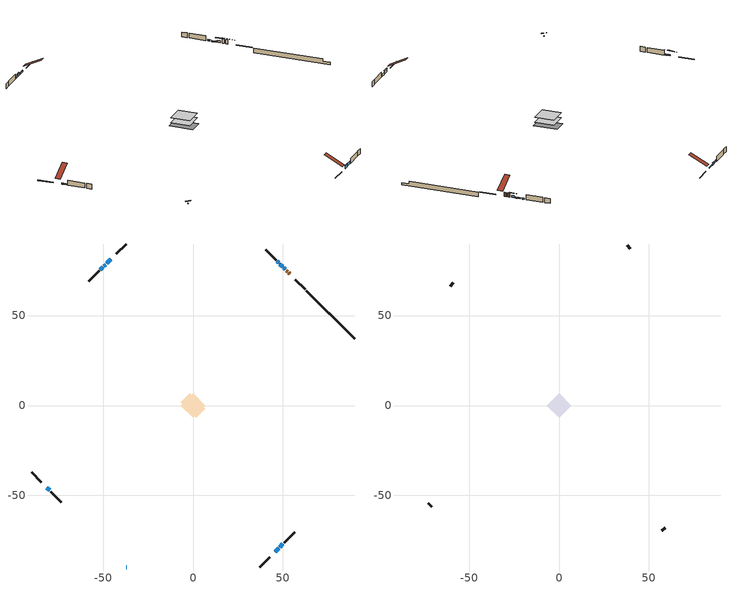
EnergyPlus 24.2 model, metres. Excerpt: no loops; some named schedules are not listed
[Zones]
conditioned space
 floor adiabatic (AdiabaticFloorConstruction): -6.69,0 0,6.69 6.69,0 0,-6.69 z0.76
 floor foundation (Slab1 construction): -6.68,1.7 -1.7,6.68 6.68,-1.7 1.7,-6.68 z-1.58
 wall outside (RimJoist1 construction): 37.2,-89.81 42.68,-84.33 / -89.81,-37.2 -84.33,-42.68 / -37.2,89.81 -42.68,84.33 / 62.43,64.58 56.95,70.06 z0.76:1.06
 wall outside (AdiabaticWallConstruction 1): 53.87,73.14 53.27,73.74 / 52.61,74.4 51.99,75.02 z0.76:2.79
 wall outside (AdiabaticWallConstruction): -37.2,-89.81 -36.92,-89.81 z0.76:1.06; -45.76,81.25 -47.97,79.04 / -81.25,-45.76 -79.78,-47.23 / 49.8,77.21 48.32,78.69 / 47.67,79.34 46.93,80.08 z0.76:1.27; 51.33,75.68 50.45,76.56 / -48.63,78.38 -49.51,77.5 z0.76:1.85; -50.16,76.85 -51.5,75.51 z0.76:1.55; 45.76,-81.25 47.66,-79.35 z0.76:2.06; 48.32,-78.69 50.04,-76.97 z0.76:1.98
 wall outside (Wall1 construction): 50.69,-76.32 56.57,-70.44 / -79.12,-47.89 -73.25,-53.76 / -52.15,74.86 -58.03,68.98 / 46.27,80.74 40.4,86.61 z0.76:3.2
 wall foundation (FoundationWall1 construction): 63.08,63.93,-1.58 63.08,63.93,0.76 87.14,39.87,0.76 87.14,39.87,-0.36 89.81,37.2,-0.36 89.81,37.2,-1.58
 window (WindowConstruction 5): -37.2,-89.81 -36.92,-89.81 z0.76:1.05
 window (WindowConstruction 8): -45.76,81.25 -47.97,79.04 z0.76:1.27
 window (WindowConstruction 9): -81.25,-45.76 -79.78,-47.23 z0.76:1.27
 window (WindowConstruction): 51.33,75.68 50.45,76.56 z0.76:1.85
 window (WindowConstruction 1): -48.63,78.38 -49.51,77.5 z0.76:1.85
 window (WindowConstruction 2): -50.17,76.84 -51.5,75.51 z0.76:1.55
 window (WindowConstruction 3): 45.76,-81.25 47.66,-79.35 z0.76:2.06
 window (WindowConstruction 4): 48.32,-78.69 50.04,-76.97 z0.76:1.98
 window (WindowConstruction 6): 49.8,77.21 48.32,78.69 z0.76:1.27
 window (WindowConstruction 7): 47.67,79.34 46.93,80.08 z0.76:1.27
 door (Door): 53.87,73.14 53.27,73.74 z0.76:2.79
 door (Door 1): 52.61,74.4 51.99,75.02 z0.76:2.79
 ceiling adiabatic (AdiabaticFloorConstruction): 0,-6.69 6.69,0 0,6.69 -6.69,0 z0.76
attic - vented
 floor to conditioned space (Floor1 construction Reversed): -6.68,0 0,6.68 6.68,0 0,-6.68 z3.2
 wall outside (Wall2 construction): 57.22,-69.79 59.11,-67.9 / -72.59,-54.42 -70.7,-56.3 / -58.68,68.33 -60.57,66.44 / 39.74,87.27 37.86,89.15 z0.76:3.2
 roof outside (Roof1 construction): 45.1,-81.91,3.2 38.78,-75.58,7.67 37.02,-77.35,7.67 43.34,-83.67,3.2; -81.91,-45.1,3.2 -75.58,-38.78,7.67 -77.35,-37.02,7.67 -83.67,-43.34,3.2; -45.1,81.91,3.2 -38.78,75.58,7.67 -37.02,77.35,7.67 -43.34,83.67,3.2; 54.52,72.49,3.2 48.2,66.16,7.67 49.97,64.4,7.67 56.29,70.72,3.2
shading: -35.7,-89.81 -38.42,-89.81 -38.42,-90.27 -35.7,-90.27 z2.27; -48.08,78.93 -45.66,81.35 -45.76,81.46 -48.18,79.04 z1.42; -79.67,-47.34 -81.35,-45.66 -81.46,-45.76 -79.78,-47.44 z1.42; 49.59,77.42 52.19,74.82 52.4,75.03 49.8,77.63 z3.07; -49.61,77.4 -48.52,78.49 -48.85,78.81 -49.94,77.72 z2; -51.6,75.41 -50.06,76.95 -50.38,77.28 -51.93,75.73 z1.7; 47.88,-79.13 45.55,-81.46 45.88,-81.79 48.2,-79.46 z2.35; 48.22,78.79 49.9,77.11 50.01,77.21 48.32,78.9 z1.42; 46.82,80.19 47.77,79.24 47.88,79.34 46.93,80.29 z1.42
[Building]
Building 1: Terrain=Suburbs
[Site:Location]
Edmonton Intl AP_AB: Latitude {deg}=53.31; Longitude {deg}=-113.58; Time Zone {hr}=-7; Elevation {m}=723; Keep Site Location Information=Yes
[Site:GroundTemperature:Shallow]
-1.56185, -3.61833, -3.78302, -2.80711, 1.11059, 5.01004, 8.39065, 10.5322, 10.7141, 8.97234, 5.67794, 1.89811
[Site:WaterMainsTemperature]
Calculation Method=Schedule; Temperature Schedule=mains temperature schedule
[Material] Roughness=Rough; Thermal Absorptance=0.9
Name | Thickness {m} | Conductivity {W/m-K} | Density {kg/m3} | Specific Heat {J/kg-K} | Solar Absorptance | Visible Absorptance
asphalt or fiberglass shingles | 0.00635 | 0.162714 | 1121.4 | 1465.45 | 0.4 | 0.4
ceiling loosefill ins | 0.0846667 | 0.0480833 | 16.02 | 1046.75 | 0.7 | 0.7
ceiling stud and cavity | 0.1397 | 0.0868972 | 65.682 | 1177.47 | 0.7 | 0.7
concrete 4.0 in. | 0.1016 | 1.803125 | 2242.8 | 837.4 | 0.7 | 0.7
concrete 8.0 in. | 0.2032 | 1.803125 | 2242.8 | 837.4 | 0.7 | 0.7
door material | 0.04445 | 0.053851 | 512.64 | 1214.23 | 0.7 | 0.7
door material 1 | 0.04445 | 0.188738 | 512.64 | 1214.23 | 0.7 | 0.7
exterior vertical ins | 0.0330451 | 0.029427 | 32.04 | 1214.23 | 0.7 | 0.7
floor covering | 0.0127 | 0.0433444 | 54.468 | 1339.84 | 0.6 | 0.6
floor rigid ins; wall rigid ins 1 | 0.512978 | 0.029427 | 32.04 | 1214.23 | 0.7 | 0.7
floor stud and cavity | 0.1397 | 1.75129 | 37.0049 | 1207.88 | 0.7 | 0.7
furniture material conditioned space 1 | 0.1524 | 0.115458 | 640.8 | 1214.23 | 0.6 | 0.6
gypsum board | 0.0127 | 0.160291 | 801 | 837.4 | 0.6 | 0.6
gypsum board 1 | 0.0127 | 0.160291 | 801 | 837.4 | 0.7 | 0.7
osb sheathing 0.5 in. | 0.0127 | 0.115458 | 512.64 | 1214.23 | 0.7 | 0.7
osb sheathing 0.75 in. | 0.01905 | 0.115458 | 512.64 | 1214.23 | 0.7 | 0.7
osb sheathing 2.0 in. | 0.0508 | 0.115458 | 512.64 | 1214.23 | 0.7 | 0.7
rim joist stud and cavity | 0.0508 | 0.0454632 | 125.044 | 1163.47 | 0.6 | 0.6
wall rigid ins | 0.051816 | 0.029427 | 32.04 | 1214.23 | 0.7 | 0.7
wall stud and cavity | 0.1397 | 0.188903 | 139.0536 | 1170.24 | 0.7 | 0.7
wall stud and cavity 1 | 0.0889 | 6.9971 | 50.32683 | 1063.81 | 0.6 | 0.6
wall stud and cavity 2 | 0.0889 | 0.380278 | 52.3479 | 1209.89 | 0.7 | 0.7
wall stud and cavity 3 | 0.0889 | 0.391764 | 83.0341 | 1211.67 | 0.7 | 0.7
wood siding | 0.0254 | 0.102417 | 544.68 | 1172.36 | 0.4 | 0.4
wood siding 1 | 0.00254 | 0.102417 | 544.68 | 1172.36 | 0.4 | 0.4
wood siding 2; wood siding 3; wood siding 4 | 0.0254 | 0.102417 | 544.68 | 1172.36 | 0.7 | 0.7
[WindowMaterial:SimpleGlazingSystem]
Name | U-Factor {W/m2-K} | Solar Heat Gain Coefficient
WindowMaterial | 2.364887 | 0.56
WindowMaterial 1 | 2.95426 | 0.56
WindowMaterial 2 | 2.963916 | 0.55
WindowMaterial 3 | 1.2696 | 0.52
WindowMaterial 4 | 1.771536 | 0.3
WindowMaterial 5 | 4.09497 | 0.66
WindowMaterial 6 | 4.30847 | 0.65
[Construction]
AdiabaticFloorConstruction: floor stud and cavity, floor rigid ins, osb sheathing 0.75 in., floor covering
AdiabaticWallConstruction: wood siding 3, wall rigid ins 1, wall stud and cavity 2, gypsum board
AdiabaticWallConstruction 1: wood siding 4, wall rigid ins 1, wall stud and cavity 2, gypsum board
Door: door material
Door 1: door material 1
Floor1 construction Reversed: gypsum board, ceiling stud and cavity, ceiling loosefill ins
FoundationWall1 construction: concrete 8.0 in., gypsum board 1
furniture construction conditioned space 1: furniture material conditioned space 1
PartitionWallConstruction: gypsum board, wall stud and cavity 3, gypsum board
RimJoist1 construction: wood siding 2, osb sheathing 2.0 in., rim joist stud and cavity
Roof1 construction: asphalt or fiberglass shingles
Slab1 construction: concrete 4.0 in.
Wall1 construction: wood siding, wall rigid ins, osb sheathing 0.5 in., wall stud and cavity, gypsum board
Wall2 construction: wood siding 1, wall stud and cavity 1
WindowConstruction: WindowMaterial
WindowConstruction 1: WindowMaterial 1
WindowConstruction 2; WindowConstruction 4: WindowMaterial 2
WindowConstruction 3: WindowMaterial 3
WindowConstruction 5: WindowMaterial 4
WindowConstruction 6; WindowConstruction 9: WindowMaterial 5
WindowConstruction 7; WindowConstruction 8: WindowMaterial 6
[Zone] Multiplier=1; Part of Total Floor Area=Yes
Name | Volume {m3}
attic - vented | 62.9726
conditioned space | 458.5
[Space]
Name | Zone | Volume {m3}
attic - vented 1 | attic - vented | 62.9726
conditioned space 1 | conditioned space | 458.5
[ZoneInfiltration:EffectiveLeakageArea]
infil attic - vented 1: Zone or Space=attic - vented 1; Schedule=Always On Discrete; Effective Air Leakage Area {cm2}=3108.52; Stack Coefficient=0.00048042; Wind Coefficient=1.48092e-05
[ZoneMixing]
whole house fan mix: Zone or Space=attic - vented; Schedule=Always On Continuous; Design Flow Rate Calculation Method=Flow/Zone; Design Flow Rate {m3/s}=0; Source Zone or Space=conditioned space
[SurfaceProperty:ExposedFoundationPerimeter]
Slab1: Exposed Perimeter Calculation Method=TotalExposedPerimeter; Total Exposed Perimeter {m}=37.796
[InternalMass] Zone or ZoneList=conditioned space; Space or SpaceList=conditioned space 1
Name | Construction | Surface Area {m2}
furniture mass conditioned space 1 | furniture construction conditioned space 1 | 69.1679
partition wall mass | PartitionWallConstruction | 172.92
[Lights]
interior lighting: Zone or ZoneList or Space or SpaceList=conditioned space 1; Schedule=interior lighting schedule; Design Level Calculation Method=LightingLevel; Lighting Level {W}=343.2; Return Air Fraction=0; Fraction Radiant=0.6; Fraction Visible=0.2; Fraction Replaceable=1
[People]
occupants: Zone or ZoneList or Space or SpaceList=conditioned space 1; Number of People Schedule=occupants schedule; Number of People Calculation Method=People; Number of People=3; Fraction Radiant=0.314171; Sensible Heat Fraction=0.56303; Activity Level Schedule=occupants activity schedule; Carbon Dioxide Generation Rate {m3/s-W}=0; Enable ASHRAE 55 Comfort Warnings=No; Mean Radiant Temperature Calculation Type=EnclosureAveraged
[ElectricEquipment] Zone or ZoneList or Space or SpaceList=conditioned space 1; Design Level Calculation Method=EquipmentLevel
Name | Schedule | Design Level {W} | Fraction Latent | Fraction Radiant | Fraction Lost
clothes dryer | clothes dryer schedule | 140.772 | 0.015 | 0.081 | 0.85
clothes washer | clothes washer schedule | 32.1985 | 0.03 | 0.162 | 0.7
cooking range | cooking range schedule | 215.147 | 0.08 | 0.432 | 0.2
dishwasher | dishwasher schedule | 66.8632 | 0.3 | 0.18 | 0.4
fridge | fridge schedule | 72.9452 | 0 | 0.6 | 0
mech vent bath fan 0 | mech vent bath fan 0 schedule | 50.2 | 0 | 0 | 1
mech vent bath fan 1 | mech vent bath fan 1 schedule | 50.2 | 0 | 0 | 1
mech vent bath fan 2 | mech vent bath fan 2 schedule | 50.2 | 0 | 0 | 1
mech vent house fan | mech vent house fan schedule | 0 | 0 | 0 | 1
mech vent house fan cfis | mech vent house fan cfis schedule | 0 | 0 | 0 | 0
misc plug loads | misc plug loads schedule | 494.7 | 0.045 | 0.513 | 0.1
whole house fan | Always On Discrete | 0 | 0 | 0 | 1
[OtherEquipment] Zone or ZoneList or Space or SpaceList=conditioned space 1; Design Level Calculation Method=EquipmentLevel
Name | Fuel Type | Schedule | Design Level {W} | Fraction Latent | Fraction Radiant | Fraction Lost
clothes dryer 1 | Electricity | clothes dryer schedule | 0 | 0.015 | 0.081 | 0.85
cooking range 1 | Electricity | cooking range schedule | 0 | 0.08 | 0.432 | 0.2
general water use latent | None | general water use schedule | 62.594 | 1 | 0 | 0
general water use sensible | None | general water use schedule | -61.6891 | 0 | 0.6 | 0
mech vent house fan latent load | None | Always On Discrete | 0 | 1 | 0 | 0
mech vent house fan sensible load | None | Always On Discrete | 0 | 0 | 0 | 0
water heater energy adjustment1 | NaturalGas | Always On Discrete | 0.01 | 0 | 0 | 1
[ZoneInfiltration:DesignFlowRate] Zone or ZoneList or Space or SpaceList=conditioned space 1; Schedule=Always On Discrete; Design Flow Rate Calculation Method=Flow/Zone; Design Flow Rate {m3/s}=0
infil flow; natural vent flow; whole house fan flow
[AvailabilityManager:Scheduled]
central ac and furnace airloop Availability Manager: Schedule=Always On Discrete
[Foundation:Kiva]
Foundation Kiva 1: Initial Indoor Air Temperature {C}=18; Wall Height Above Grade {m}=0.760019; Wall Depth Below Slab {m}=0.2032; Custom Block Material Name 1=exterior vertical ins; Custom Block Depth 1 {m}=2.34001; Custom Block X Position 1 {m}=0.2159; Custom Block Z Position 1 {m}=0
[Foundation:Kiva:Settings]
Soil Conductivity {W/m-K}=0.849921; Soil Density {kg/m3}=1842.3; Soil Specific Heat {J/kg-K}=418.7; Ground Solar Absorptivity=0.9; Ground Thermal Absorptivity=0.9; Ground Surface Roughness {m}=0.03; Far-Field Width {m}=40; Deep-Ground Boundary Condition=ZeroFlux; Deep-Ground Depth {m}=40; Minimum Cell Dimension {m}=0.2; Maximum Cell Growth Coefficient=3; Simulation Timestep=Timestep
[Exterior:Lights]
exterior lighting: Schedule=exterior lighting schedule; Design Level {W}=75.6
[EnergyManagementSystem:GlobalVariable]
central_ac_and_furnace_airloop_Fan_RTF
infil_program_Qfan
infil_program_Qinf
natural_vent_program_Qnv
natural_vent_program_Qwhf
[EnergyManagementSystem:Sensor]
Name | Output:Variable or Output:Meter Index Key | Output:Variable or Output:Meter
airflow_gain | infil flow | Infiltration Sensible Heat Gain Energy
airflow_gain_1 | natural vent flow | Infiltration Sensible Heat Gain Energy
airflow_gain_2 | whole house fan flow | Infiltration Sensible Heat Gain Energy
airflow_loss | infil flow | Infiltration Sensible Heat Loss Energy
airflow_loss_1 | natural vent flow | Infiltration Sensible Heat Loss Energy
airflow_loss_2 | whole house fan flow | Infiltration Sensible Heat Loss Energy
clg_load_cond |  | Cooling:EnergyTransfer:Zone:CONDITIONED SPACE
clg_sp_s; clg_sp_s_1 | cooling setpoint | Schedule Value
clothes_dryer_exhaust_0_sch_s | clothes dryer exhaust 0 schedule | Schedule Value
cool_season | cooling season schedule | Schedule Value
htg_load_cond |  | Heating:EnergyTransfer:Zone:CONDITIONED SPACE
htg_sp_s; htg_sp_s_1 | heating setpoint | Schedule Value
ig_ee_conv | clothes dryer | Electric Equipment Convective Heating Energy
ig_ee_conv_2 | cooking range | Electric Equipment Convective Heating Energy
ig_ee_conv_4 | fridge | Electric Equipment Convective Heating Energy
ig_ee_conv_5 | misc plug loads | Electric Equipment Convective Heating Energy
ig_ee_conv_6 | whole house fan | Electric Equipment Convective Heating Energy
ig_ee_rad | clothes dryer | Electric Equipment Radiant Heating Energy
ig_ee_rad_2 | cooking range | Electric Equipment Radiant Heating Energy
ig_ee_rad_4 | fridge | Electric Equipment Radiant Heating Energy
ig_ee_rad_5 | misc plug loads | Electric Equipment Radiant Heating Energy
ig_ee_rad_6 | whole house fan | Electric Equipment Radiant Heating Energy
ig_lgt_conv | interior lighting | Lights Convective Heating Energy
ig_lgt_rad | interior lighting | Lights Radiant Heating Energy
ig_lgt_vis | interior lighting | Lights Visible Radiation Heating Energy
ig_oe_conv | clothes dryer 1 | Other Equipment Convective Heating Energy
ig_oe_conv_1 | cooking range 1 | Other Equipment Convective Heating Energy
ig_oe_conv_2 | general water use latent | Other Equipment Convective Heating Energy
ig_oe_conv_3 | general water use sensible | Other Equipment Convective Heating Energy
ig_oe_conv_4 | water heater energy adjustment1 | Other Equipment Convective Heating Energy
ig_oe_rad | clothes dryer 1 | Other Equipment Radiant Heating Energy
ig_oe_rad_1 | cooking range 1 | Other Equipment Radiant Heating Energy
ig_oe_rad_2 | general water use latent | Other Equipment Radiant Heating Energy
ig_oe_rad_3 | general water use sensible | Other Equipment Radiant Heating Energy
ig_oe_rad_4 | water heater energy adjustment1 | Other Equipment Radiant Heating Energy
ig_ppl_conv | occupants | People Convective Heating Energy
ig_ppl_rad | occupants | People Radiant Heating Energy
im_conv | furniture mass conditioned space 1 | Surface Inside Face Convection Heat Gain Energy
im_conv_1 | partition wall mass | Surface Inside Face Convection Heat Gain Energy
im_ig | furniture mass conditioned space 1 | Surface Inside Face Internal Gains Radiation Heat Gain Energy
im_ig_1 | partition wall mass | Surface Inside Face Internal Gains Radiation Heat Gain Energy
im_lgt | furniture mass conditioned space 1 | Surface Inside Face Lights Radiation Heat Gain Energy
im_lgt_1 | partition wall mass | Surface Inside Face Lights Radiation Heat Gain Energy
im_sol | furniture mass conditioned space 1 | Surface Inside Face Solar Radiation Heat Gain Energy
im_sol_1 | partition wall mass | Surface Inside Face Solar Radiation Heat Gain Energy
im_surf | furniture mass conditioned space 1 | Surface Inside Face Net Surface Thermal Radiation Heat Gain Energy
im_surf_1 | partition wall mass | Surface Inside Face Net Surface Thermal Radiation Heat Gain Energy
mech_vent_bath_fan_0_sch_s | mech vent bath fan 0 schedule | Schedule Value
mech_vent_bath_fan_1_sch_s | mech vent bath fan 1 schedule | Schedule Value
mech_vent_bath_fan_2_sch_s | mech vent bath fan 2 schedule | Schedule Value
mv_conv | mech vent bath fan 0 | Electric Equipment Convective Heating Energy
mv_conv_1 | mech vent bath fan 1 | Electric Equipment Convective Heating Energy
mv_conv_2 | mech vent bath fan 2 | Electric Equipment Convective Heating Energy
mv_conv_3 | mech vent house fan | Electric Equipment Convective Heating Energy
mv_conv_4 | mech vent house fan cfis | Electric Equipment Convective Heating Energy
mv_conv_5 | mech vent house fan latent load | Other Equipment Convective Heating Energy
mv_conv_6 | mech vent house fan sensible load | Other Equipment Convective Heating Energy
mv_rad | mech vent bath fan 0 | Electric Equipment Radiant Heating Energy
mv_rad_1 | mech vent bath fan 1 | Electric Equipment Radiant Heating Energy
mv_rad_2 | mech vent bath fan 2 | Electric Equipment Radiant Heating Energy
mv_rad_3 | mech vent house fan | Electric Equipment Radiant Heating Energy
mv_rad_4 | mech vent house fan cfis | Electric Equipment Radiant Heating Energy
mv_rad_5 | mech vent house fan latent load | Other Equipment Radiant Heating Energy
mv_rad_6 | mech vent house fan sensible load | Other Equipment Radiant Heating Energy
natural_vent_s | natural vent schedule | Schedule Value
out_pb_s |  | Site Outdoor Air Barometric Pressure
out_wt_s |  | Site Outdoor Air Humidity Ratio
site_vw_s |  | Site Wind Speed
ss_back_out | Window1 | Surface Window Shortwave from Zone Back Out Window Heat Transfer Rate
ss_back_out_1 | Window10 | Surface Window Shortwave from Zone Back Out Window Heat Transfer Rate
ss_back_out_2 | Window13 | Surface Window Shortwave from Zone Back Out Window Heat Transfer Rate
ss_back_out_3 | Window2 | Surface Window Shortwave from Zone Back Out Window Heat Transfer Rate
ss_back_out_4 | Window3 | Surface Window Shortwave from Zone Back Out Window Heat Transfer Rate
ss_back_out_5 | Window4 | Surface Window Shortwave from Zone Back Out Window Heat Transfer Rate
ss_back_out_6 | Window5 | Surface Window Shortwave from Zone Back Out Window Heat Transfer Rate
ss_back_out_7 | Window6 | Surface Window Shortwave from Zone Back Out Window Heat Transfer Rate
ss_back_out_8 | Window8 | Surface Window Shortwave from Zone Back Out Window Heat Transfer Rate
ss_back_out_9 | Window9 | Surface Window Shortwave from Zone Back Out Window Heat Transfer Rate
ss_conv | Door1 | Surface Inside Face Convection Heat Gain Energy
ss_conv_1 | Door2 | Surface Inside Face Convection Heat Gain Energy
ss_conv_10 | Window8 | Surface Inside Face Convection Heat Gain Energy
ss_conv_11 | Window9 | Surface Inside Face Convection Heat Gain Energy
ss_conv_2 | Window1 | Surface Inside Face Convection Heat Gain Energy
ss_conv_3 | Window10 | Surface Inside Face Convection Heat Gain Energy
ss_conv_4 | Window13 | Surface Inside Face Convection Heat Gain Energy
ss_conv_5 | Window2 | Surface Inside Face Convection Heat Gain Energy
ss_conv_6 | Window3 | Surface Inside Face Convection Heat Gain Energy
ss_conv_7 | Window4 | Surface Inside Face Convection Heat Gain Energy
ss_conv_8 | Window5 | Surface Inside Face Convection Heat Gain Energy
ss_conv_9 | Window6 | Surface Inside Face Convection Heat Gain Energy
ss_ig | Door1 | Surface Inside Face Internal Gains Radiation Heat Gain Energy
ss_ig_1 | Door2 | Surface Inside Face Internal Gains Radiation Heat Gain Energy
ss_ig_10 | Window8 | Surface Inside Face Internal Gains Radiation Heat Gain Energy
ss_ig_11 | Window9 | Surface Inside Face Internal Gains Radiation Heat Gain Energy
ss_ig_2 | Window1 | Surface Inside Face Internal Gains Radiation Heat Gain Energy
ss_ig_3 | Window10 | Surface Inside Face Internal Gains Radiation Heat Gain Energy
ss_ig_4 | Window13 | Surface Inside Face Internal Gains Radiation Heat Gain Energy
ss_ig_5 | Window2 | Surface Inside Face Internal Gains Radiation Heat Gain Energy
ss_ig_6 | Window3 | Surface Inside Face Internal Gains Radiation Heat Gain Energy
ss_ig_7 | Window4 | Surface Inside Face Internal Gains Radiation Heat Gain Energy
ss_ig_8 | Window5 | Surface Inside Face Internal Gains Radiation Heat Gain Energy
ss_ig_9 | Window6 | Surface Inside Face Internal Gains Radiation Heat Gain Energy
ss_lgt | Door1 | Surface Inside Face Lights Radiation Heat Gain Energy
ss_lgt_1 | Door2 | Surface Inside Face Lights Radiation Heat Gain Energy
ss_sol | Door1 | Surface Inside Face Solar Radiation Heat Gain Energy
ss_sol_1 | Door2 | Surface Inside Face Solar Radiation Heat Gain Energy
ss_surf | Door1 | Surface Inside Face Net Surface Thermal Radiation Heat Gain Energy
ss_surf_1 | Door2 | Surface Inside Face Net Surface Thermal Radiation Heat Gain Energy
ss_surf_10 | Window8 | Surface Inside Face Net Surface Thermal Radiation Heat Gain Energy
ss_surf_11 | Window9 | Surface Inside Face Net Surface Thermal Radiation Heat Gain Energy
ss_surf_2 | Window1 | Surface Inside Face Net Surface Thermal Radiation Heat Gain Energy
ss_surf_3 | Window10 | Surface Inside Face Net Surface Thermal Radiation Heat Gain Energy
ss_surf_4 | Window13 | Surface Inside Face Net Surface Thermal Radiation Heat Gain Energy
ss_surf_5 | Window2 | Surface Inside Face Net Surface Thermal Radiation Heat Gain Energy
ss_surf_6 | Window3 | Surface Inside Face Net Surface Thermal Radiation Heat Gain Energy
ss_surf_7 | Window4 | Surface Inside Face Net Surface Thermal Radiation Heat Gain Energy
ss_surf_8 | Window5 | Surface Inside Face Net Surface Thermal Radiation Heat Gain Energy
ss_surf_9 | Window6 | Surface Inside Face Net Surface Thermal Radiation Heat Gain Energy
ss_trans_in | Window1 | Surface Window Transmitted Solar Radiation Rate
ss_trans_in_1 | Window10 | Surface Window Transmitted Solar Radiation Rate
ss_trans_in_2 | Window13 | Surface Window Transmitted Solar Radiation Rate
ss_trans_in_3 | Window2 | Surface Window Transmitted Solar Radiation Rate
ss_trans_in_4 | Window3 | Surface Window Transmitted Solar Radiation Rate
ss_trans_in_5 | Window4 | Surface Window Transmitted Solar Radiation Rate
ss_trans_in_6 | Window5 | Surface Window Transmitted Solar Radiation Rate
ss_trans_in_7 | Window6 | Surface Window Transmitted Solar Radiation Rate
ss_trans_in_8 | Window8 | Surface Window Transmitted Solar Radiation Rate
ss_trans_in_9 | Window9 | Surface Window Transmitted Solar Radiation Rate
ss_trans_out | Window1 | Surface Inside Face Initial Transmitted Diffuse Transmitted Out Window Solar Radiation Rate
ss_trans_out_1 | Window10 | Surface Inside Face Initial Transmitted Diffuse Transmitted Out Window Solar Radiation Rate
ss_trans_out_2 | Window13 | Surface Inside Face Initial Transmitted Diffuse Transmitted Out Window Solar Radiation Rate
ss_trans_out_3 | Window2 | Surface Inside Face Initial Transmitted Diffuse Transmitted Out Window Solar Radiation Rate
ss_trans_out_4 | Window3 | Surface Inside Face Initial Transmitted Diffuse Transmitted Out Window Solar Radiation Rate
ss_trans_out_5 | Window4 | Surface Inside Face Initial Transmitted Diffuse Transmitted Out Window Solar Radiation Rate
ss_trans_out_6 | Window5 | Surface Inside Face Initial Transmitted Diffuse Transmitted Out Window Solar Radiation Rate
ss_trans_out_7 | Window6 | Surface Inside Face Initial Transmitted Diffuse Transmitted Out Window Solar Radiation Rate
ss_trans_out_8 | Window8 | Surface Inside Face Initial Transmitted Diffuse Transmitted Out Window Solar Radiation Rate
ss_trans_out_9 | Window9 | Surface Inside Face Initial Transmitted Diffuse Transmitted Out Window Solar Radiation Rate
s_conv | Floor1 | Surface Inside Face Convection Heat Gain Energy
s_conv_1 | FoundationWall1 | Surface Inside Face Convection Heat Gain Energy
s_conv_10 | Wall1:225 | Surface Inside Face Convection Heat Gain Energy
s_conv_11 | Wall1:315 | Surface Inside Face Convection Heat Gain Energy
s_conv_12 | Wall1:45 | Surface Inside Face Convection Heat Gain Energy
s_conv_2 | inferred conditioned ceiling | Surface Inside Face Convection Heat Gain Energy
s_conv_3 | inferred conditioned floor | Surface Inside Face Convection Heat Gain Energy
s_conv_4 | RimJoist1:135 | Surface Inside Face Convection Heat Gain Energy
s_conv_5 | RimJoist1:225 | Surface Inside Face Convection Heat Gain Energy
s_conv_6 | RimJoist1:315 | Surface Inside Face Convection Heat Gain Energy
s_conv_7 | RimJoist1:45 | Surface Inside Face Convection Heat Gain Energy
s_conv_8 | Slab1 | Surface Inside Face Convection Heat Gain Energy
s_conv_9 | Wall1:135 | Surface Inside Face Convection Heat Gain Energy
s_ig | Floor1 | Surface Inside Face Internal Gains Radiation Heat Gain Energy
s_ig_1 | FoundationWall1 | Surface Inside Face Internal Gains Radiation Heat Gain Energy
s_ig_10 | Wall1:225 | Surface Inside Face Internal Gains Radiation Heat Gain Energy
s_ig_11 | Wall1:315 | Surface Inside Face Internal Gains Radiation Heat Gain Energy
s_ig_12 | Wall1:45 | Surface Inside Face Internal Gains Radiation Heat Gain Energy
s_ig_2 | inferred conditioned ceiling | Surface Inside Face Internal Gains Radiation Heat Gain Energy
s_ig_3 | inferred conditioned floor | Surface Inside Face Internal Gains Radiation Heat Gain Energy
s_ig_4 | RimJoist1:135 | Surface Inside Face Internal Gains Radiation Heat Gain Energy
s_ig_5 | RimJoist1:225 | Surface Inside Face Internal Gains Radiation Heat Gain Energy
s_ig_6 | RimJoist1:315 | Surface Inside Face Internal Gains Radiation Heat Gain Energy
s_ig_7 | RimJoist1:45 | Surface Inside Face Internal Gains Radiation Heat Gain Energy
